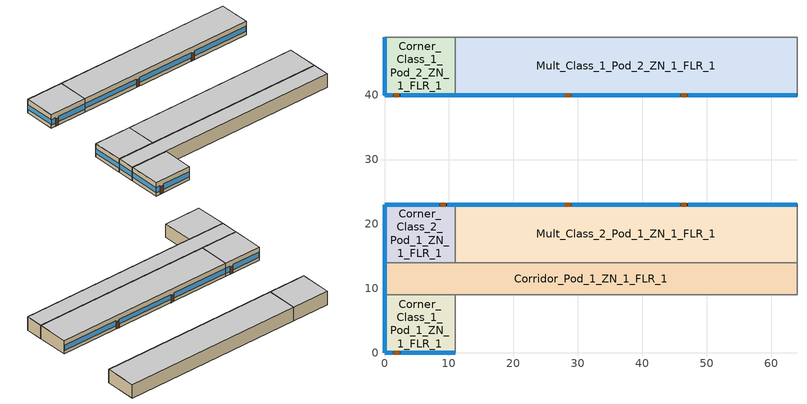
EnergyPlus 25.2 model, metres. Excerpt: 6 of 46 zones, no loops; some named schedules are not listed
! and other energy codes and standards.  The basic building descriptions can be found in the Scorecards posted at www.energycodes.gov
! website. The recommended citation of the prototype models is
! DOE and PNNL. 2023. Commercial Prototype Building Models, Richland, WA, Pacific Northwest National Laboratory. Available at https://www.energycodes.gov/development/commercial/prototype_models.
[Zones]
Corner_Class_1_Pod_1_ZN_1_FLR_1
 floor ground (Corner_Class_1_Pod_1_ZN_1_FLR_1_Floor_Ffactor): 0,9 11,9 11,0 0,0 z0
 wall outside (nonres_ext_wall_grd): 0,9 0,0 11,0 z0:4
 wall to Mult_Class_1_Pod_1_ZN_1_FLR_1 (int_wall): 11,0 11,9 z0:4
 wall to Corridor_Pod_1_ZN_1_FLR_1 (int_wall): 11,9 0,9 z0:4
 window (NonresWindow_U_0.369_SHGC_0.357): 0.05,0 1.27,0 / 2.49,0 10.95,0 z0.92:2.51; 0,8.95 0,0.05 z1.1:2.52
 door (Swinging Door_con): 1.46,0 2.37,0 z0:2.13
 ceiling to Corner_Class_1_Pod_1_ZN_1_FLR_2 (int_slab_ceiling): 0,0 11,0 11,9 0,9 z4
Corridor_Pod_1_ZN_1_FLR_1
 floor ground (Corridor_Pod_1_ZN_1_FLR_1_Floor_Ffactor): 0,14 64,14 64,9 0,9 z0
 wall outside (nonres_ext_wall_grd): 0,14 0,9 z0:4
 wall to Mult_Class_1_Pod_1_ZN_1_FLR_1 (int_wall): 11,9 64,9 z0:4
 wall to Lobby_ZN_1_FLR_1 (int_wall): 64,9 64,14 z0:4
 wall to Mult_Class_2_Pod_1_ZN_1_FLR_1 (int_wall): 64,14 11,14 z0:4
 wall to Corner_Class_2_Pod_1_ZN_1_FLR_1 (int_wall): 11,14 0,14 z0:4
 window (NonresWindow_U_0.369_SHGC_0.357): 0,13.95 0,9.05 z1.1:2.53
 ceiling to Corridor_Pod_1_ZN_1_FLR_2 (int_slab_ceiling): 0,9 64,9 64,14 0,14 z4
Corner_Class_2_Pod_1_ZN_1_FLR_1
 floor ground (Corner_Class_2_Pod_1_ZN_1_FLR_1_Floor_Ffactor): 0,23 11,23 11,14 0,14 z0
 wall outside (nonres_ext_wall_grd): 11,23 0,23 0,14 z0:4
 wall to Mult_Class_2_Pod_1_ZN_1_FLR_1 (int_wall): 11,14 11,23 z0:4
 window (NonresWindow_U_0.369_SHGC_0.357): 0,22.95 0,14.05 z1.1:2.52; 10.95,23 9.73,23 / 8.51,23 0.05,23 z0.92:2.51
 door (Swinging Door_con): 9.53,23 8.62,23 z0:2.13
 ceiling to Corner_Class_2_Pod_1_ZN_1_FLR_2 (int_slab_ceiling): 0,14 11,14 11,23 0,23 z4
Mult_Class_2_Pod_1_ZN_1_FLR_1
 floor ground (Mult_Class_2_Pod_1_ZN_1_FLR_1_Floor_Ffactor): 11,23 64,23 64,14 11,14 z0
 wall outside (nonres_ext_wall_grd): 64,23 11,23 z0:4
 wall to Main_Corridor_ZN_1_FLR_1 (int_wall): 64,14 64,23 z0:4
 window (NonresWindow_U_0.369_SHGC_0.357): 63.95,23 47.13,23 / 45.91,23 29.09,23 / 27.87,23 11.05,23 z1.03:2.5
 door (Swinging Door_con): 46.93,23 46.01,23 / 28.91,23 28,23 z0:2.13
 ceiling to Mult_Class_2_Pod_1_ZN_1_FLR_2 (int_slab_ceiling): 11,14 64,14 64,23 11,23 z4
Corner_Class_1_Pod_2_ZN_1_FLR_1
 floor ground (Corner_Class_1_Pod_2_ZN_1_FLR_1_Floor_Ffactor): 0,49 11,49 11,40 0,40 z0
 wall outside (nonres_ext_wall_grd): 0,49 0,40 11,40 z0:4
 wall to Mult_Class_1_Pod_2_ZN_1_FLR_1 (int_wall): 11,40 11,49 z0:4
 wall to Corridor_Pod_2_ZN_1_FLR_1 (int_wall): 11,49 0,49 z0:4
 window (NonresWindow_U_0.369_SHGC_0.357): 0,48.95 0,40.05 z1.1:2.52; 0.05,40 1.27,40 / 2.49,40 10.95,40 z0.92:2.51
 door (Swinging Door_con): 1.41,40 2.32,40 z0:2.13
 ceiling to Corner_Class_1_Pod_2_ZN_1_FLR_2 (int_slab_ceiling): 0,40 11,40 11,49 0,49 z4
Mult_Class_1_Pod_2_ZN_1_FLR_1
 floor ground (Mult_Class_1_Pod_2_ZN_1_FLR_1_Floor_Ffactor): 11,49 64,49 64,40 11,40 z0
 wall outside (nonres_ext_wall_grd): 11,40 64,40 z0:4
 wall to Main_Corridor_ZN_1_FLR_1 (int_wall): 64,40 64,49 z0:4
 wall to Corridor_Pod_2_ZN_1_FLR_1 (int_wall): 64,49 11,49 z0:4
 window (NonresWindow_U_0.369_SHGC_0.357): 11.05,40 27.87,40 / 29.09,40 45.91,40 / 47.13,40 63.95,40 z1.03:2.5
 door (Swinging Door_con): 28,40 28.92,40 / 46.06,40 46.97,40 z0:2.13
 ceiling to Mult_Class_1_Pod_2_ZN_1_FLR_2 (int_slab_ceiling): 11,40 64,40 64,49 11,49 z4
[Building]
SchoolSecondary: North Axis {deg}=0; Terrain=City; Loads Convergence Tolerance Value {W}=0.04; Temperature Convergence Tolerance Value {deltaC}=0.2; Solar Distribution=FullInteriorAndExterior; Maximum Number of Warmup Days=50; Minimum Number of Warmup Days=6
[Site:Location]
Site:Location=Albuquerque.Intl.Sunport_NM_USA WMO=723650; Latitude {N+ S-}=35.04; Longitude {W- E+}=-106.62; Time Zone Relative to GMT {GMT+/-}=-7; Elevation {m}=1620
[SizingPeriod:DesignDay] Day of Month=21; Dry-Bulb Temperature Range Modifier Type=DefaultMultipliers; Humidity Condition Type=Wetbulb; Barometric Pressure {Pa}=83318; Rain {Yes/No}=No; Snow on ground {Yes/No}=No; Daylight Savings Time Indicator=No
Name | Month | Day Type | Maximum Dry-Bulb Temperature {C} | Daily Dry-Bulb Temperature Range {C} | Wetbulb at Maximum Dry-Bulb {C} | Wind Speed {m/s} design conditions vs. traditional 6.71 m/s (15 mph) | Wind Direction {Degrees; N=0, S=180} | Solar Model Indicator | Clearness {0.0 to 1.1} | Wind Speed {m/s} design conditions vs. traditional 3.35 m/s (7mph) | ASHRAE Clear Sky Optical Depth for Beam Irradiance (taub) | ASHRAE Clear Sky Optical Depth for Diffuse Irradiance (taud)
Albuquerque.Intl.Sunport_NM_USA Ann Htg 99.6% Condns DB | 12 | WinterDesignDay | -7.9 | 0 | -7.9 | 3.2 | 0 | ASHRAEClearSky | 0
Albuquerque.Intl.Sunport_NM_USA Ann Clg .4% Condns DB=>MWB | 7 | SummerDesignDay | 35.1 | 13.5 | 15.7 |  | 220 | ASHRAETau |  | 4.4 | 0.463 | 1.887
[Site:WaterMainsTemperature]
Calculation Method=CORRELATION; Annual average outdoor air temperature {C}=13.6333; Maximum difference in monthly average outdoor air temperatures {C}=23.5
[Site:GroundTemperature:FCfactorMethod]
January Ground Temperature {C}=13.7; February Ground Temperature {C}=7; March Ground Temperature {C}=2.1; April Ground Temperature {C}=2.6; May Ground Temperature {C}=4.3; June Ground Temperature {C}=8.8; July Ground Temperature {C}=13.9; August Ground Temperature {C}=17.8; September Ground Temperature {C}=23.2; October Ground Temperature {C}=25.6; November Ground Temperature {C}=24.1; December Ground Temperature {C}=20.5
[Material:NoMass]
Opaque Door panel_con: MediumRough, 0.475973, 0.9, 0.7, 0.7
CP02 CARPET PAD: VeryRough, 0.21648, 0.9, 0.7, 0.8
Nonres_Exterior_Wall_Insulation_grd: MediumSmooth, 1.34659, 0.9, 0.7, 0.7
[Construction]
Swinging Door_con: Opaque Door panel_con
InteriorFurnishings: Std Wood 6inch
int_wall: G01 13mm gypsum board, G01 13mm gypsum board
int_slab_ceiling: CP02 CARPET PAD, 100mm Normalweight concrete floor
nonres_ext_wall_grd: F07 25mm stucco, G01 16mm gypsum board, Nonres_Exterior_Wall_Insulation_grd, G01 16mm gypsum board
NonresWindow_U_0.369_SHGC_0.357: Nonres Window Glazing Layer
[Material]
Name | Roughness | Thickness {m} | Conductivity {W/m-K} | Density {kg/m3} | Specific Heat {J/kg-K} | Thermal Absorptance | Solar Absorptance | Visible Absorptance | Absorptance:Thermal | Absorptance:Solar | Absorptance:Visible
Std Wood 6inch | MediumSmooth | 0.15 | 0.12 | 540 | 1210 | 0.9 | 0.7 | 0.7
F07 25mm stucco | Smooth | 0.0254 | 0.72 | 1856 | 840 | 0.9 | 0.7 | 0.7
G01 13mm gypsum board | Smooth | 0.0127 | 0.16 | 800 | 1090 |  |  |  | 0.9 | 0.7 | 0.5
G01 16mm gypsum board | MediumSmooth | 0.0159 | 0.16 | 800 | 1090
100mm Normalweight concrete floor | MediumRough | 0.1016 | 2.31 | 2322 | 832
[WindowMaterial:SimpleGlazingSystem]
Nonres Window Glazing Layer: U-Factor {W/m2-K}=2.09528; Solar Heat Gain Coefficient=0.357; Visible Transmittance=0.3927
[Construction:FfactorGroundFloor] F-Factor {W/m-K}=0.90012
Name | Area {m2} | PerimeterExposed {m}
Corner_Class_1_Pod_1_ZN_1_FLR_1_Floor_Ffactor; Corner_Class_2_Pod_1_ZN_1_FLR_1_Floor_Ffactor; Corner_Class_1_Pod_2_ZN_1_FLR_1_Floor_Ffactor | 99 | 20
Corridor_Pod_1_ZN_1_FLR_1_Floor_Ffactor | 320 | 5
Mult_Class_2_Pod_1_ZN_1_FLR_1_Floor_Ffactor; Mult_Class_1_Pod_2_ZN_1_FLR_1_Floor_Ffactor | 477 | 53
[Generator:PVWatts]
PV_module: PVWatts Version=5; DC System Capacity {W}=126543.5; Module Type=Premium; Array Type=FixedOpenRack; System Losses=0.113; Array Geometry Type=TiltAzimuth; Tilt Angle {deg}=0; Azimuth Angle {deg}=180
[ElectricLoadCenter:Generators]
PV_Generator: Generator 1=PV_module; Generator 1 Rated Electric Power Output {W}=126543.5; Generator 1 Availability Schedule=PV_SCH
[ElectricLoadCenter:Inverter:PVWatts]
PV_Inverter: DC to AC Size Ratio=1.2; Inverter Efficiency=0.96
[ElectricLoadCenter:Distribution]
Generator: Generator List=PV_Generator; Generator Operation Scheme Type=Baseload; Electrical Buss Type=DirectCurrentWithInverter; Inverter=PV_Inverter
[Zone] Type=1; Multiplier=1; Ceiling Height {m}=4; Floor Area {m2}=autocalculate; Part of Total Floor Area=Yes
Name | Volume {m3}
Corner_Class_1_Pod_1_ZN_1_FLR_1; Corner_Class_2_Pod_1_ZN_1_FLR_1; Corner_Class_1_Pod_2_ZN_1_FLR_1 | 396
Corridor_Pod_1_ZN_1_FLR_1 | 1280
Mult_Class_2_Pod_1_ZN_1_FLR_1; Mult_Class_1_Pod_2_ZN_1_FLR_1 | 1908
[InternalMass] Construction=InteriorFurnishings
Name | Zone or ZoneList | Surface Area {m2}
Corner_Class_1_Pod_1_ZN_1_FLR_1_InternalMass_1 | Corner_Class_1_Pod_1_ZN_1_FLR_1 | 198
Corridor_Pod_1_ZN_1_FLR_1_InternalMass_1 | Corridor_Pod_1_ZN_1_FLR_1 | 640
Corner_Class_2_Pod_1_ZN_1_FLR_1_InternalMass_1 | Corner_Class_2_Pod_1_ZN_1_FLR_1 | 198
Mult_Class_2_Pod_1_ZN_1_FLR_1_InternalMass_1 | Mult_Class_2_Pod_1_ZN_1_FLR_1 | 954
Corner_Class_1_Pod_2_ZN_1_FLR_1_InternalMass_1 | Corner_Class_1_Pod_2_ZN_1_FLR_1 | 198
Mult_Class_1_Pod_2_ZN_1_FLR_1_InternalMass_1 | Mult_Class_1_Pod_2_ZN_1_FLR_1 | 954
[People] Number of People Schedule=BLDG_OCC_SCH; Fraction Radiant=0.3; Sensible Heat Fraction=AUTOCALCULATE; Activity Level Schedule=ACTIVITY_SCH; Enable ASHRAE 55 Comfort Warnings=No; Mean Radiant Temperature Calculation Type=EnclosureAveraged; Work Efficiency Schedule=WORK_EFF_SCH; Clothing Insulation Calculation Method=ClothingInsulationSchedule; Clothing Insulation Schedule=CLOTHING_SCH; Air Velocity Schedule=AIR_VELO_SCH; Thermal Comfort Model 1 Type=FANGER
Name | Zone or ZoneList or Space or SpaceList | Number of People Calculation Method | Floor Area per Person {m2/person} | Number of People
Corner_Class_1_Pod_1_ZN_1_FLR_1 | Corner_Class_1_Pod_1_ZN_1_FLR_1 | Area/Person | 2.654
Corridor_Pod_1_ZN_1_FLR_1 | Corridor_Pod_1_ZN_1_FLR_1 | People |  | 17.224
Corner_Class_2_Pod_1_ZN_1_FLR_1 | Corner_Class_2_Pod_1_ZN_1_FLR_1 | Area/Person | 2.654
Mult_Class_2_Pod_1_ZN_1_FLR_1 | Mult_Class_2_Pod_1_ZN_1_FLR_1 | Area/Person | 2.654
Corner_Class_1_Pod_2_ZN_1_FLR_1 | Corner_Class_1_Pod_2_ZN_1_FLR_1 | Area/Person | 2.654
Mult_Class_1_Pod_2_ZN_1_FLR_1 | Mult_Class_1_Pod_2_ZN_1_FLR_1 | Area/Person | 2.654
[Lights] Design Level Calculation Method=Watts/Area; Return Air Fraction=0; Fraction Radiant=0.37; Fraction Visible=0.2; Fraction Replaceable=1; Return Air Fraction Calculated from Plenum Temperature=No
Name | Zone or ZoneList or Space or SpaceList | Schedule | Watts per Zone Floor Area {W/m2}
Corner_Class_1_Pod_1_ZN_1_FLR_1_Lights | Corner_Class_1_Pod_1_ZN_1_FLR_1 | ltg_sch_classroom | 7.42257
Corridor_Pod_1_ZN_1_FLR_1_Lights | Corridor_Pod_1_ZN_1_FLR_1 | ltg_sch_corridor | 4.299174
Corner_Class_2_Pod_1_ZN_1_FLR_1_Lights | Corner_Class_2_Pod_1_ZN_1_FLR_1 | ltg_sch_classroom | 7.42257
Mult_Class_2_Pod_1_ZN_1_FLR_1_Lights | Mult_Class_2_Pod_1_ZN_1_FLR_1 | ltg_sch_classroom | 7.42257
Corner_Class_1_Pod_2_ZN_1_FLR_1_Lights | Corner_Class_1_Pod_2_ZN_1_FLR_1 | ltg_sch_classroom | 7.42257
Mult_Class_1_Pod_2_ZN_1_FLR_1_Lights | Mult_Class_1_Pod_2_ZN_1_FLR_1 | ltg_sch_classroom | 7.42257
[ElectricEquipment] Schedule=BLDG_EQUIP_SCH; Design Level Calculation Method=EquipmentLevel; Fraction Latent=0; Fraction Radiant=0.5; Fraction Lost=0
Name | Zone or ZoneList or Space or SpaceList | Design Level {W}
Corner_Class_1_Pod_1_ZN_1_FLR_1_PlugMisc_Equip | Corner_Class_1_Pod_1_ZN_1_FLR_1 | 990
Corridor_Pod_1_ZN_1_FLR_1_PlugMisc_Equip | Corridor_Pod_1_ZN_1_FLR_1 | 1280
Corner_Class_2_Pod_1_ZN_1_FLR_1_PlugMisc_Equip | Corner_Class_2_Pod_1_ZN_1_FLR_1 | 990
Mult_Class_2_Pod_1_ZN_1_FLR_1_PlugMisc_Equip | Mult_Class_2_Pod_1_ZN_1_FLR_1 | 4770
Corner_Class_1_Pod_2_ZN_1_FLR_1_PlugMisc_Equip | Corner_Class_1_Pod_2_ZN_1_FLR_1 | 990
Mult_Class_1_Pod_2_ZN_1_FLR_1_PlugMisc_Equip | Mult_Class_1_Pod_2_ZN_1_FLR_1 | 4770
[ZoneInfiltration:DesignFlowRate] Schedule=INFIL_SCH_PNNL; Design Flow Rate Calculation Method=Flow/ExteriorWallArea; Flow per Exterior Surface Area {m3/s-m2}=0.000569572; Constant Term Coefficient=0; Temperature Term Coefficient=0; Velocity Term Coefficient=0.224; Velocity Squared Term Coefficient=0
Name | Zone or ZoneList
Corner_Class_1_Pod_1_ZN_1_FLR_1_Infiltration | Corner_Class_1_Pod_1_ZN_1_FLR_1
Corridor_Pod_1_ZN_1_FLR_1_Infiltration | Corridor_Pod_1_ZN_1_FLR_1
Corner_Class_2_Pod_1_ZN_1_FLR_1_Infiltration | Corner_Class_2_Pod_1_ZN_1_FLR_1
Mult_Class_2_Pod_1_ZN_1_FLR_1_Infiltration | Mult_Class_2_Pod_1_ZN_1_FLR_1
Corner_Class_1_Pod_2_ZN_1_FLR_1_Infiltration | Corner_Class_1_Pod_2_ZN_1_FLR_1
Mult_Class_1_Pod_2_ZN_1_FLR_1_Infiltration | Mult_Class_1_Pod_2_ZN_1_FLR_1
[Exterior:Lights] Control Option=AstronomicalClock
Name | Schedule | Design Level {W}
Exterior_Lights_a | Exterior_lighting_schedule_a | 453.7
Exterior_Lights_b | Exterior_lighting_schedule_b_2016 | 2195.85
Exterior_Lights_c | Exterior_lighting_schedule_c_2016 | 2015.29
[HVACTemplate:System:VRF]
VRF_System_1: Gross Rated Total Cooling Capacity {W} (N1)=Autosize; Gross Rated Cooling COP {W/W} (N2)=3.5; Minimum Outdoor Temperature in Cooling Mode {C} (N3)=-5; Maximum Outdoor Temperature in Cooling Mode {C} (N4)=43; Gross Rated Heating Capacity {W} (N5)=Autosize; Rated Heating Capacity Sizing Ratio (N6)=1; Gross Rated Heating COP {W/W} (N7)=4.25; Minimum Outdoor Temperature in Heating Mode {C} (N8)=-20; Maximum Outdoor Temperature in Heating Mode {C} (N9)=15; Minimum Heat Pump Part-Load Ratio (N10)=0.15; Zone Name for Master Thermostat Location (A3)=Corner_Class_1_Pod_1_ZN_1_FLR_1; Master Thermostat Priority Control Type (A4)=LoadPriority; Heat Pump Waste Heat Recovery (A6)=No; Equivalent Piping Length for Cooling {m} (N11)=30; Vertical Height for Piping Correction {m} (N12)=10; Equivalent Piping Length for Heating {m} (N13)=30; Crankcase Heater Power per Compressor {W} (N14)=15; Number of Compressors (N15)=2; Ratio of Compressor Size to Total Capacity (N16)=0.5; Max Outdoor Dry-bulb Temp for Crankcase Heater {C} (N17)=5; Defrost Strategy (A7)=ReverseCycle; Defrost Control (A8)=OnDemand; Defrost Time Period Fraction (N18)=0.058333; Resistive Defrost Heater Capacity {W} (N19)=Autosize; Max Outdoor Dry-bulb Temp for Defrost {C} (N20)=5; Condenser Type (A9)=AirCooled; Evaporative Condenser Effectiveness (N22)=0.9; Evaporative Condenser Air Flow Rate {m3/s} (N23)=Autosize; Evaporative Condenser Pump Power {W} (N24)=Autosize; Basin Heater Capacity {W/K} (N25)=0.5; Basin Heater Setpoint Temperature {C} (N26)=2; Fuel Type (A11)=Electricity
[HVACTemplate:Zone:VRF] Template VRF System Name (F2)=VRF_System_1; Rated Total Heating Capacity Sizing Ratio (F6)=1; Cooling Supply Air Flow Rate (F7)=Autosize; No Cooling Supply Air Flow Rate (F8)=Autosize; Heating Supply Air Flow Rate (F9)=Autosize; No Heating Supply Air Flow Rate (F10)=Autosize; Cooling Outdoor Air Flow Rate (F11)=Autosize; Heating Outdoor Air Flow Rate (F12)=Autosize; No Load Outdoor Air Flow Rate (F13)=Autosize; Supply Air Fan Placement (F22)=DrawThrough; Supply Fan Total Efficiency (F23)=0.7; Supply Fan Delta Pressure (F24)=300; Supply Fan Motor Efficiency (F25)=0.9; Cooling Coil Type (F26)=VariableRefrigerantFlowDX; Cooling Coil Gross Rated Total Capacity (F28)=Autosize; Cooling Coil Gross Rated Sensible Heat Ratio (F29)=Autosize; Heat Pump Heating Coil Type (F30)=VariableRefrigerantFlowDX; Heat Pump Heating Coil Gross Rated Capacity (F32)=Autosize; Zone Terminal Unit On Parasitic Electric Energy Use (F33)=30; Zone Terminal Unit Off Parasitic Electric Energy Use (F34)=20; Zone Cooling Design Supply Air Temperature Input Method (F36)=SupplyAirTemperature; Zone Cooling Design Supply Air Temperature (F37)=12.8; Zone Heating Design Supply Air Temperature Input Method (F39)=SupplyAirTemperature; Zone Heating Design Supply Air Temperature (F40)=50
Name | Template Thermostat Name (F3)
Corner_Class_1_Pod_1_ZN_1_FLR_1 | Thermostat_Corner_Class_1_Pod_1_ZN_1_FLR_1
Corridor_Pod_1_ZN_1_FLR_1 | Thermostat_Corridor_Pod_1_ZN_1_FLR_1
Corner_Class_2_Pod_1_ZN_1_FLR_1 | Thermostat_Corner_Class_2_Pod_1_ZN_1_FLR_1
Mult_Class_2_Pod_1_ZN_1_FLR_1 | Thermostat_Mult_Class_2_Pod_1_ZN_1_FLR_1
Corner_Class_1_Pod_2_ZN_1_FLR_1 | Thermostat_Corner_Class_1_Pod_2_ZN_1_FLR_1
Mult_Class_1_Pod_2_ZN_1_FLR_1 | Thermostat_Mult_Class_1_Pod_2_ZN_1_FLR_1
[HVACTemplate:Thermostat] Constant Heating Setpoint {C}=20; Constant Cooling Setpoint {C}=24
Thermostat_Corner_Class_1_Pod_1_ZN_1_FLR_1; Thermostat_Corner_Class_1_Pod_1_ZN_1_FLR_2; Thermostat_Mult_Class_1_Pod_1_ZN_1_FLR_1; Thermostat_Mult_Class_1_Pod_1_ZN_1_FLR_2; Thermostat_Corridor_Pod_1_ZN_1_FLR_1; Thermostat_Corridor_Pod_1_ZN_1_FLR_2; Thermostat_Corner_Class_2_Pod_1_ZN_1_FLR_1; Thermostat_Corner_Class_2_Pod_1_ZN_1_FLR_2; Thermostat_Mult_Class_2_Pod_1_ZN_1_FLR_1; Thermostat_Mult_Class_2_Pod_1_ZN_1_FLR_2; Thermostat_Corner_Class_1_Pod_2_ZN_1_FLR_1; Thermostat_Corner_Class_1_Pod_2_ZN_1_FLR_2; Thermostat_Mult_Class_1_Pod_2_ZN_1_FLR_1; Thermostat_Mult_Class_1_Pod_2_ZN_1_FLR_2; Thermostat_Corridor_Pod_2_ZN_1_FLR_1; Thermostat_Corridor_Pod_2_ZN_1_FLR_2; Thermostat_Corner_Class_2_Pod_2_ZN_1_FLR_1; Thermostat_Corner_Class_2_Pod_2_ZN_1_FLR_2; Thermostat_Mult_Class_2_Pod_2_ZN_1_FLR_1; Thermostat_Mult_Class_2_Pod_2_ZN_1_FLR_2; Thermostat_Corner_Class_1_Pod_3_ZN_1_FLR_1; Thermostat_Corner_Class_1_Pod_3_ZN_1_FLR_2; Thermostat_Mult_Class_1_Pod_3_ZN_1_FLR_1; Thermostat_Mult_Class_1_Pod_3_ZN_1_FLR_2; Thermostat_Corridor_Pod_3_ZN_1_FLR_1; Thermostat_Corridor_Pod_3_ZN_1_FLR_2; Thermostat_Corner_Class_2_Pod_3_ZN_1_FLR_1; Thermostat_Corner_Class_2_Pod_3_ZN_1_FLR_2; Thermostat_Mult_Class_2_Pod_3_ZN_1_FLR_1; Thermostat_Mult_Class_2_Pod_3_ZN_1_FLR_2; Thermostat_Main_Corridor_ZN_1_FLR_1; Thermostat_Main_Corridor_ZN_1_FLR_2; Thermostat_Lobby_ZN_1_FLR_1; Thermostat_Lobby_ZN_1_FLR_2; Thermostat_Bathrooms_ZN_1_FLR_1; Thermostat_Bathrooms_ZN_1_FLR_2; Thermostat_Offices_ZN_1_FLR_1; Thermostat_Offices_ZN_1_FLR_2; Thermostat_Gym_ZN_1_FLR_1; Thermostat_Aux_Gym_ZN_1_FLR_1; Thermostat_Auditorium_ZN_1_FLR_1; Thermostat_Kitchen_ZN_1_FLR_1; Thermostat_LIBRARY_MEDIA_CENTER_ZN_1_FLR_2; Thermostat_Cafeteria_ZN_1_FLR_1
[SCHEDULE:COMPACT]
ltg_sch_classroom: Through: 6/30, For: SummerDesignDay, Until: 24:00, 1, For: WinterDesignDay, Until: 24:00, 0, For: Weekdays, Until: 7:00, 0.12012, Until: 21:00, 0.60975, Until: 24:00, 0.12012, For: Saturday, Until: 24:00, 0.12012, For: AllOtherDays, Until: 24:00, 0.12012, Through: 9/1, For: SummerDesignDay, Until: 24:00, 1, For: WinterDesignDay, Until: 24:00, 0, For: Weekdays, Until: 8:00, 0.12012, Until: 20:00, 0.33875, Until: 24:00, 0.12012, For: Saturday, Until: 24:00, 0.12012, For: AllOtherDays, Until: 24:00, 0.12012, Through: 12/31, For: SummerDesignDay, Until: 24:00, 1, For: WinterDesignDay, Until: 24:00, 0, For: Weekdays, Until: 7:00, 0.12012, Until: 21:00, 0.60975, Until: 24:00, 0.12012, For: Saturday, Until: 24:00, 0.12012, For: AllOtherDays, Until: 24:00, 0.12012
ltg_sch_corridor: Through: 6/30, For: SummerDesignDay, Until: 24:00, 1, For: WinterDesignDay, Until: 24:00, 0, For: Weekdays, Until: 7:00, 0.12179, Until: 21:00, 0.61822, Until: 24:00, 0.12179, For: Saturday, Until: 24:00, 0.12179, For: AllOtherDays, Until: 24:00, 0.12179, Through: 9/1, For: SummerDesignDay, Until: 24:00, 1, For: WinterDesignDay, Until: 24:00, 0, For: Weekdays, Until: 8:00, 0.12179, Until: 20:00, 0.34346, Until: 24:00, 0.12179, For: Saturday, Until: 24:00, 0.12179, For: AllOtherDays, Until: 24:00, 0.12179, Through: 12/31, For: SummerDesignDay, Until: 24:00, 1, For: WinterDesignDay, Until: 24:00, 0, For: Weekdays, Until: 7:00, 0.12179, Until: 21:00, 0.61822, Until: 24:00, 0.12179, For: Saturday, Until: 24:00, 0.12179, For: AllOtherDays, Until: 24:00, 0.12179
[Schedule:Compact]
BLDG_EQUIP_SCH: Through: 6/30, For: SummerDesignDay, Until: 08:00, 0.35, Until: 17:00, 0.95, Until: 24:00, 0.35, For: WinterDesignDay, Until: 24:00, 0.35, For: Weekdays, Until: 08:00, 0.295624, Until: 17:00, 0.90367, Until: 21:00, 0.332931, Until: 24:00, 0.295624, For: WeekEnds Holidays AllOtherDays, Until: 24:00, 0.295624, Through: 9/1, For: SummerDesignDay, Until: 24:00, 0.90367, For: WinterDesignDay, Until: 24:00, 0.25, For: Weekdays, Until: 08:00, 0.21116, Until: 17:00, 0.475616, Until: 21:00, 0.237808, Until: 24:00, 0.21116, For: WeekEnds Holidays AllOtherDays, Until: 24:00, 0.21116, Through: 12/31, For: SummerDesignDay, Until: 08:00, 0.35, Until: 17:00, 0.95, Until: 24:00, 0.35, For: WinterDesignDay, Until: 24:00, 0.35, For: Weekdays, Until: 08:00, 0.295624, Until: 17:00, 0.90367, Until: 21:00, 0.332931, Until: 24:00, 0.295624, For: WeekEnds Holidays AllOtherDays, Until: 24:00, 0.295624
BLDG_OCC_SCH: Through: 6/15, For: Weekdays, Until: 08:00, 0, Until: 16:00, 0.95, Until: 21:00, 0.15, Until: 24:00, 0, For: SummerDesignDay, Until: 08:00, 1e-09, Until: 16:00, 0.95, Until: 21:00, 0.15, Until: 24:00, 1e-09, For: WeekEnds WinterDesignDay Holidays AllOtherDays, Until: 24:00, 0, Through: 9/15, For: Weekdays, Until: 08:00, 0, Until: 16:00, 0.15, Until: 21:00, 0.15, Until: 24:00, 0, For: SummerDesignDay, Until: 24:00, 0.95, For: WeekEnds WinterDesignDay Holidays AllOtherDays, Until: 24:00, 0, Through: 12/31, For: Weekdays, Until: 08:00, 0, Until: 16:00, 0.95, Until: 21:00, 0.15, Until: 24:00, 0, For: SummerDesignDay, Until: 08:00, 1e-09, Until: 16:00, 0.95, Until: 21:00, 0.15, Until: 24:00, 1e-09, For: WeekEnds WinterDesignDay Holidays AllOtherDays, Until: 24:00, 0
INFIL_SCH_PNNL: Through: 12/31, For: Weekdays, Until: 07:00, 1, Until: 21:00, 0.25, Until: 24:00, 1, For: WeekEnds SummerDesignDay WinterDesignDay Holidays AllOtherDays, Until: 24:00, 1
WORK_EFF_SCH: Through: 12/31, For: AllDays, Until: 24:00, 0
AIR_VELO_SCH: Through: 12/31, For: AllDays, Until: 24:00, 0.2
CLOTHING_SCH: Through: 04/30, For: AllDays, Until: 24:00, 1.1, Through: 09/30, For: AllDays, Until: 24:00, 0.6, Through: 12/31, For: AllDays, Until: 24:00, 1.1
ACTIVITY_SCH: Through: 12/31, For: AllDays, Until: 24:00, 120
